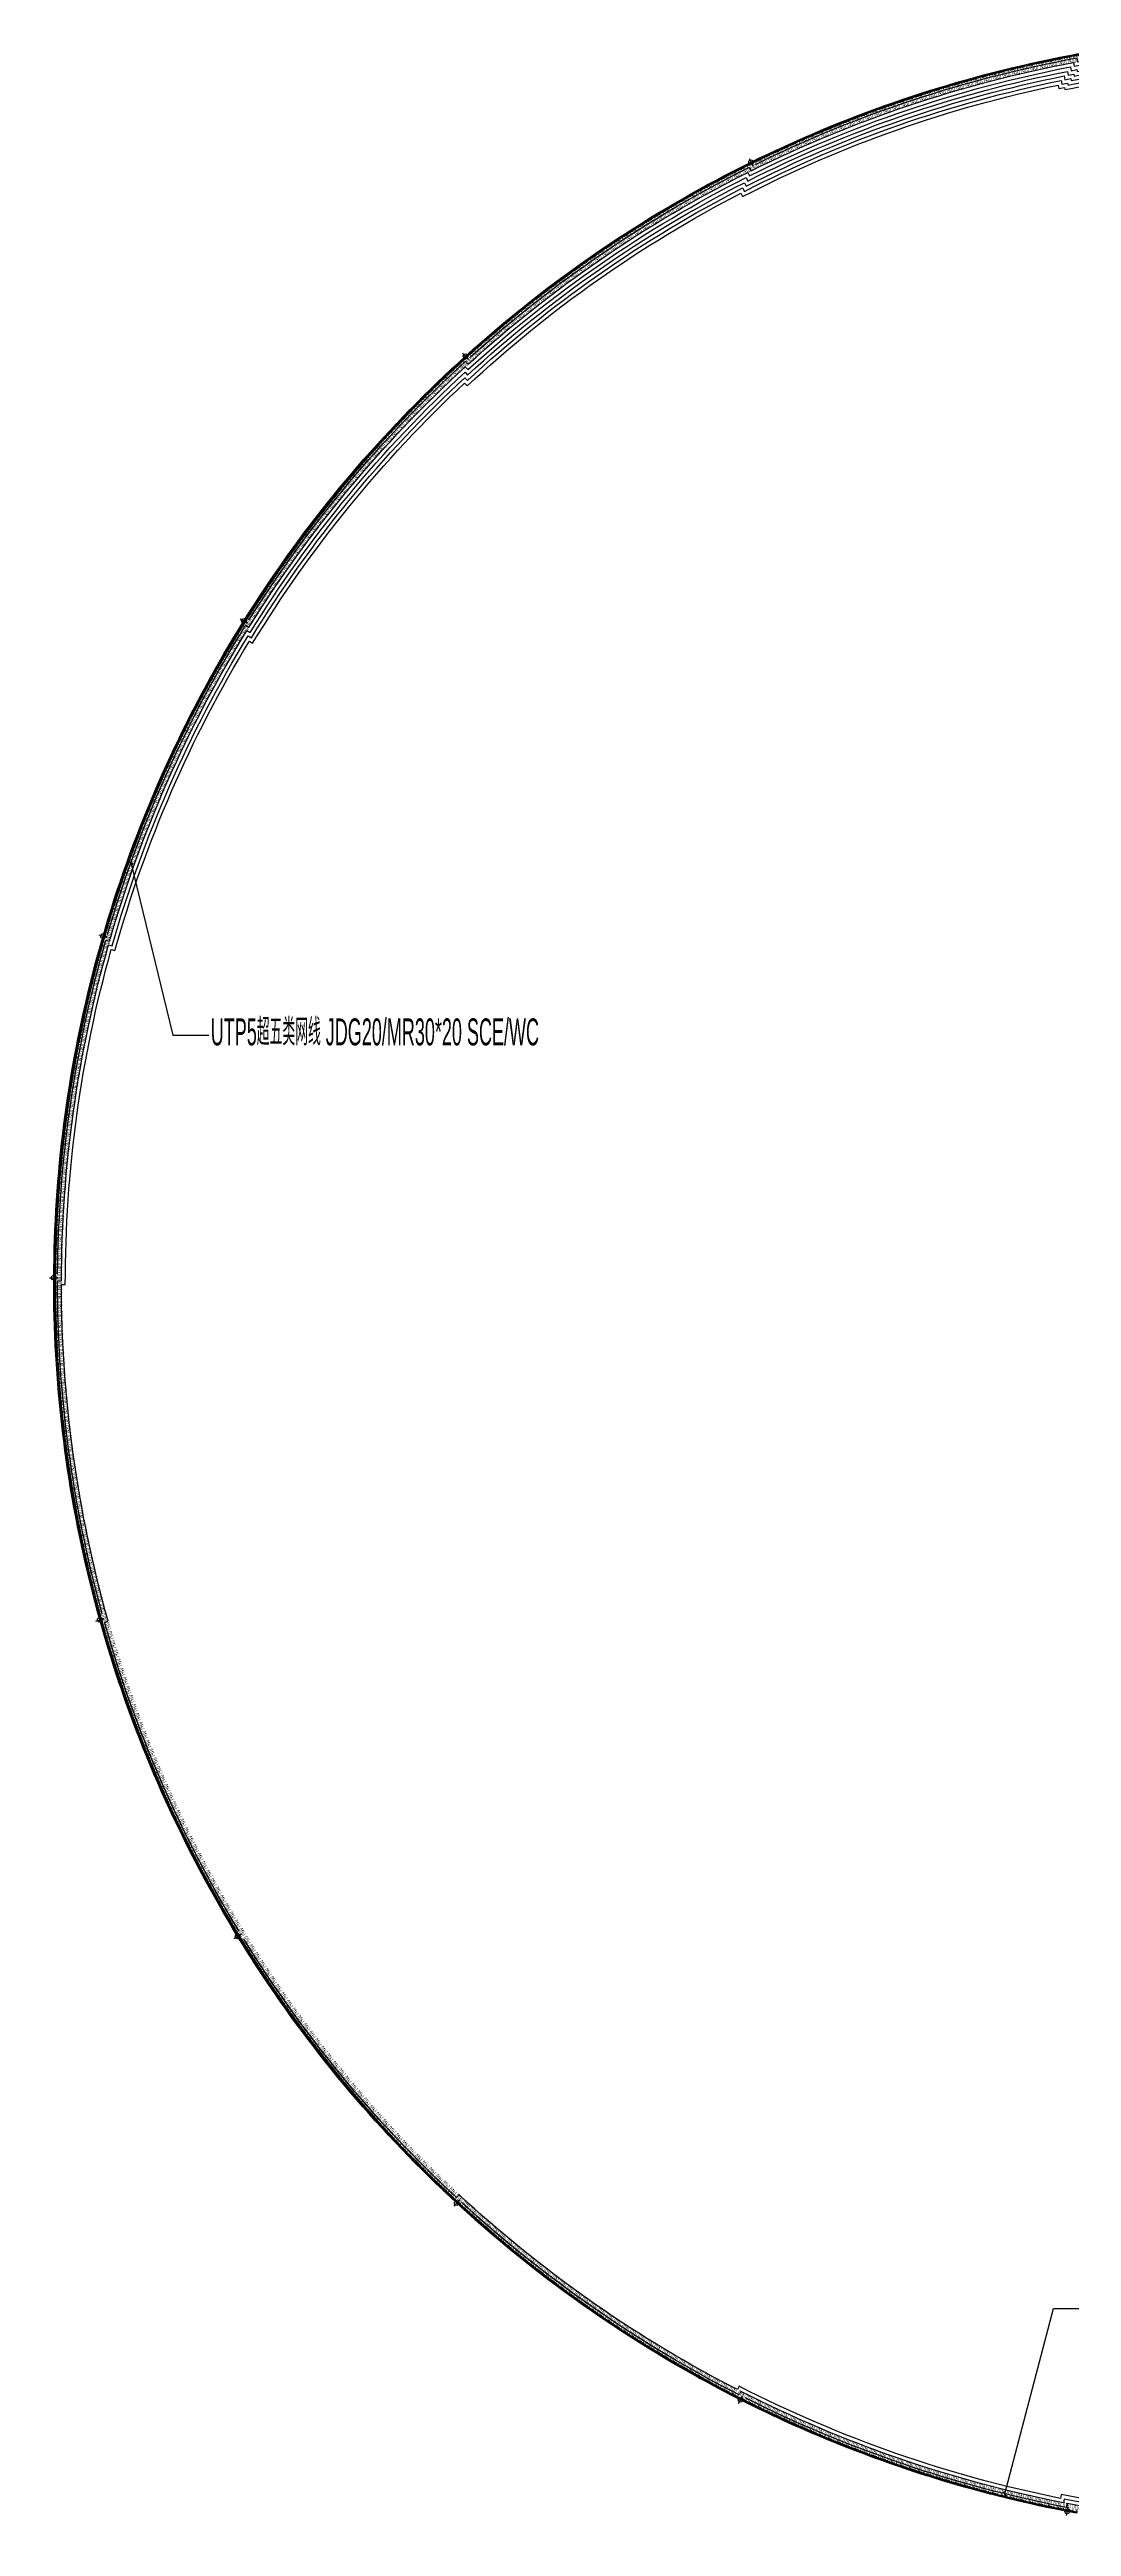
# Model space of a CAD drawing. Header units: inches. Extents: x -1481536 to -1128273, y -46959 to 92618.
# Drawn here: x -1279439 to -1226332, y -46337 to 82406 of the extents above; entities that cross this region are included whole.
import ezdxf
from ezdxf import colors
from ezdxf.entities.mleader import LeaderData, LeaderLine
from ezdxf.enums import TextEntityAlignment as Align
from ezdxf.math import Vec2, Vec3

# ---------------------------------------------------------------- set-up
doc = ezdxf.new("R2010")
doc.units = ezdxf.units.IN
doc.header["$MEASUREMENT"] = 0
doc.layers.get('0').update_dxf_attribs({"color": 253})
for name, color, linetype in [('0-L-控制', 6, 'Continuous'), ('0-LIGHT-TXT', 90, 'Continuous'), ('0-LL02', 1, 'Continuous'), ('LT-220V', 5, 'Continuous')]:
    doc.layers.add(name, color=color, linetype=linetype)
doc.styles.add('GBZITI', font='gbenor.shx', dxfattribs={"height": 350, "bigfont": 'gbcbig.shx'})
doc.styles.add('SMDEI', font='smsim.shx', dxfattribs={"width": 0.75, "bigfont": 'smfs.shx'})
doc.styles.get("Standard").update_dxf_attribs({"font": 'arial.ttf'})

# ---------------------------------------------------------------- blocks, each defined once
blk = doc.blocks.new('LL01a')
at = {"layer": '0-LL02'}
for points in [[(-250, 80), (250, 80), (250, 0), (-250, 0)], [(-240, 70), (240, 70), (240, 10), (-240, 10)]]:
    blk.add_lwpolyline(points, close=True, dxfattribs=at)
for points in [[(-225, 16), (-225, 63), (-235, 45)], [(-225, 16), (-225, 63), (-215, 45)], [(-150, 16), (-150, 63), (-160, 45)], [(-150, 16), (-150, 63), (-140, 45)], [(-75, 16), (-75, 63), (-85, 45)], [(-75, 16), (-75, 63), (-65, 45)], [(0, 16), (0, 63), (-10, 45)], [(0, 16), (0, 63), (10, 45)], [(75, 16), (75, 63), (65, 45)], [(75, 16), (75, 63), (85, 45)], [(150, 16), (150, 63), (140, 45)], [(150, 16), (150, 63), (160, 45)], [(225, 16), (225, 63), (215, 45)], [(225, 16), (225, 63), (235, 45)]]:
    blk.add_lwpolyline(points, dxfattribs=at)
at = {"layer": '0-LL02', "style": 'GBZITI', "width": 0.5}
blk.add_text('LL01a', height=350, rotation=360, dxfattribs=at).set_placement((0, 271, 0), align=Align.MIDDLE_CENTER)
blk = doc.blocks.new('分割')
at = {"layer": 'LT-220V'}
blk.add_lwpolyline([(-168, 141), (166, -144)], dxfattribs=at)
blk.add_circle((0, 0), 121, dxfattribs=at)
blk = doc.blocks.new('_Oblique')
at = {"color": 0, "linetype": 'ByBlock', "lineweight": -2}
blk.add_line((-0.5, -0.5), (0.5, 0.5), dxfattribs=at)

msp = doc.modelspace()

# ---------------------------------------------------------------- linework, layer by layer
at = {"layer": '0-L-控制', "color": 6}
for points in [[(-1242760, 76437, -0.0681655), (-1226066, 81968), (-1226030, 81771), (-1225731, 81827), (-1225712, 81728, -0.0185548), (-1220975, 82406), (-1220793, 80442), (-1219780, 80663)], [(-1276708, 1105, -0.0676714), (-1279020, 18412), (-1278820, 18412, -0.0685527), (-1276373, 35872), (-1276181, 35817, -0.0686064), (-1269119, 51927), (-1268949, 51822, -0.0684448), (-1257857, 65350), (-1257723, 65202, -0.0685133), (-1243419, 75211), (-1243330, 75032, -0.0686813), (-1226864, 80795), (-1226829, 80605), (-1226530, 80661), (-1226511, 80559, -0.0204529), (-1221380, 81355), (-1221260, 80058), (-1219780, 80663)], [(-1279019, 18737, -0.0680701), (-1276511, 36120), (-1276318, 36064, -0.0686088), (-1269184, 52203), (-1269014, 52098, -0.0684471), (-1257845, 65634), (-1257710, 65486, -0.0685158), (-1243330, 75482), (-1243241, 75302, -0.068683), (-1226705, 81031), (-1226669, 80838), (-1226370, 80894), (-1226352, 80794, -0.0200685), (-1221299, 81566), (-1221166, 80135), (-1219780, 80663)], [(-1269593, -15398, -0.0679116), (-1276587, 668), (-1276394, 722, -0.0686539), (-1278820, 18212), (-1278620, 18211, -0.0685503), (-1276235, 35624), (-1276043, 35569, -0.0686039), (-1269054, 51651), (-1268884, 51546, -0.0684424), (-1257869, 65066), (-1257734, 64918, -0.0685107), (-1243508, 74941), (-1243419, 74762, -0.0686795), (-1227024, 80558), (-1226989, 80372), (-1226690, 80427), (-1226671, 80324, -0.0208397), (-1221461, 81145), (-1221353, 79982), (-1219780, 80663)], [(-1276425, 36415), (-1276425, 36415, -0.0681961), (-1269249, 52479), (-1269079, 52373, -0.0684494), (-1257832, 65917), (-1257697, 65769, -0.0685184), (-1243241, 75751), (-1243152, 75572, -0.0686848), (-1226545, 81266), (-1226509, 81072), (-1226211, 81127), (-1226192, 81029, -0.0196865), (-1221218, 81776), (-1221073, 80212), (-1219780, 80663)], [(-1269077, 52753, -0.0679735), (-1257819, 66200), (-1257684, 66052, -0.0685209), (-1243151, 76020), (-1243062, 75841, -0.0686865), (-1226386, 81501), (-1226349, 81305), (-1226051, 81361), (-1226032, 81263, -0.019307), (-1221137, 81986), (-1220980, 80288), (-1219780, 80663)], [(-1257577, 66419), (-1257577, 66419, -0.0680356), (-1243061, 76288), (-1242972, 76109, -0.0686883), (-1226226, 81735), (-1226189, 81538), (-1225891, 81594), (-1225872, 81496, -0.0189297), (-1221056, 82196), (-1220886, 80365), (-1219780, 80663)], [(-1158582, -11187), (-1158184, -11396, -0.0686009), (-1168298, -25451), (-1168151, -25586, -0.0628856), (-1180496, -35662), (-1181723, -36426), (-1181624, -36584, -0.0685205), (-1197659, -43353), (-1197605, -43545, -0.0641258), (-1213806, -45738), (-1215150, -45743), (-1215150, -45933, -0.0459776), (-1226865, -44682), (-1226904, -44878, -0.0689934), (-1243603, -39046), (-1243694, -39224, -0.0664884), (-1257747, -29474), (-1258158, -29098), (-1258292, -29244, -0.0673688), (-1269335, -15819, -0.0673688)], [(-1158489, -11010), (-1157914, -11312, -0.0685884), (-1168013, -25441), (-1167866, -25576, -0.0636883), (-1180390, -35832), (-1181448, -36490), (-1181347, -36652, -0.0685271), (-1197412, -43493), (-1197357, -43685, -0.0649189), (-1213805, -45938), (-1214950, -45942), (-1214949, -46136, -0.0459866), (-1226707, -44917), (-1226746, -45114, -0.0689958), (-1243515, -39315), (-1243606, -39494, -0.0680427), (-1258030, -29486), (-1258030, -29486)], [(-1158405, -10838), (-1157643, -11226, -0.0685856), (-1167728, -25431), (-1167581, -25566, -0.0644861), (-1180284, -36001), (-1181172, -36554), (-1181070, -36718, -0.0685337), (-1197165, -43633), (-1197110, -43825, -0.0657072), (-1213804, -46138), (-1214749, -46141), (-1214749, -46337, -0.0459955), (-1226549, -45152), (-1226587, -45349, -0.0683958), (-1243289, -39654)]]:
    msp.add_lwpolyline(points, format="xyb", dxfattribs=at)

# ---------------------------------------------------------------- block references
at = {"layer": '0-LL02'}
for p, rotation in [((-1230589, 81165), 194.5852905103223), ((-1230104, 81289), 194.1445537448392), ((-1229619, 81410), 193.7038169793568), ((-1229133, 81526), 193.2630802138737), ((-1228646, 81639), 192.8223434483897), ((-1228158, 81748), 192.3816066829067), ((-1227669, 81853), 191.9408699174236), ((-1227179, 81955), 191.5001331519388), ((-1226689, 82053), 191.0593963864548), ((-1226198, 82147), 190.618659620971), ((-1234901, 79882), 198.5519213996727), ((-1234426, 80039), 198.1111846341896), ((-1233950, 80193), 197.6704478687064), ((-1233473, 80343), 197.2297111032233), ((-1232995, 80489), 196.7889743377395), ((-1232516, 80632), 196.3482375722555), ((-1232036, 80771), 195.9075008067716), ((-1231554, 80906), 195.4667640412884), ((-1231072, 81037), 195.0260272758054), ((-1238651, 78494), 202.0778155235433), ((-1238187, 78680), 201.6370787580594), ((-1237722, 78862), 201.1963419925763), ((-1237255, 79041), 200.7556052270922), ((-1236787, 79217), 200.3148684616068), ((-1236317, 79389), 199.874131696122), ((-1235846, 79557), 199.4333949306389), ((-1235374, 79721), 198.9926581651558), ((-1241404, 77302), 204.7222361165034), ((-1240949, 77510), 204.2814993510187), ((-1240493, 77714), 203.8407625855347), ((-1240035, 77914), 203.4000258200516), ((-1239575, 78111), 202.9592890545096), ((-1239114, 78304), 202.5185522890264), ((-1244100, 75985), 207.3666567094087), ((-1243655, 76213), 206.9259199439248), ((-1243208, 76438), 206.4851831784416), ((-1242760, 76659), 206.0444464129569), ((-1242310, 76877), 205.6037096474713), ((-1241858, 77092), 205.1629728819865), ((-1246297, 74794), 209.5703405368267), ((-1245861, 75039), 209.1296037713436), ((-1245424, 75281), 208.6888670058597), ((-1244984, 75519), 208.2481302403748), ((-1244543, 75754), 207.8073934748917), ((-1248871, 73254), 212.2147611297286), ((-1248447, 73519), 211.774024364244), ((-1248021, 73780), 211.3332875987592), ((-1247593, 74039), 210.8925508332761), ((-1247163, 74294), 210.451814067793), ((-1246731, 74545), 210.0110773023098), ((-1250547, 72162), 213.9777081916636), ((-1250131, 72439), 213.5369714261804), ((-1249713, 72714), 213.0962346606974), ((-1249293, 72985), 212.6554978952126), ((-1252592, 70725), 216.1813920190824), ((-1252188, 71018), 215.7406552535977), ((-1251781, 71309), 215.2999184881146), ((-1251372, 71596), 214.8591817226315), ((-1250960, 71881), 214.4184449571476), ((-1254188, 69520), 217.9443390810156), ((-1253793, 69825), 217.5036023155325), ((-1253395, 70128), 217.0628655500504), ((-1252995, 70428), 216.6221287845673), ((-1255746, 68266), 219.7072861429489), ((-1255360, 68584), 219.2665493774659), ((-1254972, 68899), 218.8258126119819), ((-1254581, 69211), 218.3850758464988), ((-1257265, 66964), 221.4702332049388), ((-1256889, 67294), 221.0294964394558), ((-1256511, 67621), 220.5887596739727), ((-1256130, 67945), 220.148022908432), ((-1258743, 65617), 223.2331802668738), ((-1258377, 65958), 222.7924435013907), ((-1258009, 66297), 222.3517067359067), ((-1257638, 66632), 221.910969970422), ((-1260179, 64225), 224.9961273288078), ((-1259824, 64577), 224.5553905633239), ((-1259466, 64927), 224.11465379784), ((-1259106, 65273), 223.6739170323569), ((-1261227, 63152), 226.318337625258), ((-1260881, 63513), 225.877600859774), ((-1260531, 63870), 225.436864094291), ((-1262586, 61685), 228.0812846871946), ((-1262251, 62056), 227.6405479217098), ((-1261912, 62424), 227.1998111562267), ((-1261571, 62789), 226.7590743907428), ((-1263575, 60557), 229.4034949836465), ((-1263248, 60936), 228.9627582181624), ((-1262919, 61312), 228.5220214526793), ((-1264538, 59407), 230.7257052800958), ((-1264220, 59793), 230.2849685146135), ((-1263899, 60176), 229.8442317491312), ((-1265780, 57840), 232.4886523420257), ((-1265474, 58235), 232.0479155765442), ((-1265165, 58628), 231.607178811062), ((-1264853, 59019), 231.1664420455789), ((-1266680, 56640), 233.810862638475), ((-1266383, 57042), 233.3701258729919), ((-1266083, 57442), 232.9293891075088), ((-1267551, 55419), 235.1330729349827), ((-1267264, 55828), 234.6923361694412), ((-1266973, 56235), 234.2515994039581), ((-1268395, 54178), 236.455283231432), ((-1268117, 54594), 236.014546465949), ((-1267836, 55007), 235.5738097004658), ((-1269209, 52919), 237.7774935278838), ((-1268941, 53341), 237.3367567624007), ((-1268669, 53761), 236.8960199969168), ((-1269994, 51641), 239.0997038243348), ((-1269736, 52069), 238.6589670588517), ((-1269474, 52495), 238.2182302933686), ((-1270749, 50345), 240.4219141207849), ((-1270501, 50779), 239.9811773553018), ((-1270249, 51211), 239.5404405898187), ((-1271475, 49032), 241.7441244172351), ((-1271236, 49471), 241.303387651752), ((-1270995, 49909), 240.8626508862689), ((-1272170, 47702), 243.066334713687), ((-1271941, 48147), 242.6255979482021), ((-1271710, 48590), 242.1848611827182), ((-1272833, 46357), 244.3885450101354), ((-1272616, 46807), 243.9478082446532), ((-1272394, 47256), 243.5070714791701), ((-1273466, 44997), 245.7107553065856), ((-1273259, 45452), 245.2700185411016), ((-1273048, 45906), 244.8292817756185), ((-1274067, 43623), 247.0329656030332), ((-1273870, 44083), 246.592228837551), ((-1273670, 44541), 246.1514920720687), ((-1274450, 42700), 247.9144391340019), ((-1274261, 43162), 247.4737023685171), ((-1274998, 41303), 249.2366494304555), ((-1274819, 41770), 248.7959126649706), ((-1274637, 42236), 248.3551758994867), ((-1275514, 39895), 250.5588597269631), ((-1275346, 40366), 250.1181229614216), ((-1275174, 40835), 249.6773861959385), ((-1275997, 38475), 251.8810700234165), ((-1275839, 38949), 251.440333257931), ((-1275678, 39423), 250.9995964924471), ((-1276300, 37522), 252.7625435543861), ((-1276150, 37999), 252.3218067889022), ((-1276728, 36084), 254.0847538508379), ((-1276589, 36565), 253.644017085354), ((-1276447, 37044), 253.20328031987), ((-1277123, 34637), 255.4069641472905), ((-1276995, 35120), 254.9662273818074), ((-1276864, 35603), 254.5254906163226), ((-1277368, 33667), 256.28843767826), ((-1277247, 34153), 255.8477009127753), ((-1277706, 32206), 257.6106479747102), ((-1277597, 32694), 257.1699112092271), ((-1277484, 33181), 256.729174443744), ((-1278011, 30738), 258.9328582711587), ((-1277913, 31228), 258.4921215056764), ((-1277812, 31717), 258.0513847401933), ((-1278196, 29755), 259.8143318021266), ((-1278105, 30247), 259.3735950366418), ((-1278444, 28276), 261.1365420985767), ((-1278365, 28769), 260.6958053330936), ((-1278282, 29262), 260.2550685676105), ((-1278658, 26791), 262.4587523950285), ((-1278590, 27286), 262.0180156295454), ((-1278519, 27781), 261.5772788640606), ((-1278781, 25799), 263.3402259259947), ((-1278721, 26295), 262.8994891605116), ((-1278938, 24307), 264.6624362224457), ((-1278890, 24804), 264.2216994569617), ((-1278837, 25302), 263.7809626914786), ((-1279023, 23311), 265.5439097534136), ((-1278983, 23809), 265.1031729879296), ((-1279123, 21814), 266.8661200498662), ((-1279093, 22313), 266.4253832843814), ((-1279060, 22812), 265.9846465188975), ((-1279170, 20815), 267.7475935808341), ((-1279148, 21314), 267.3068568153509), ((-1279211, 19316), 269.069803877285), ((-1279201, 19815), 268.6290671118028), ((-1279187, 20315), 268.1883303463189), ((-1279218, 18816), 269.5105406427681), ((-1279220, 18316), 269.9512774083099), ((-1279218, 17816), 270.3920141737946), ((-1279213, 17316), 270.8327509392777), ((-1279204, 16816), 271.2734877047608), ((-1279191, 16316), 271.7142244702447), ((-1279174, 15816), 272.1549612357279), ((-1279153, 15317), 272.595698001211), ((-1279129, 14817), 273.036434766695), ((-1279100, 14318), 273.4771715321797), ((-1279068, 13819), 273.9179082976636), ((-1279032, 13320), 274.3586450631467), ((-1278992, 12822), 274.7993818286299), ((-1278948, 12324), 275.2401185941138), ((-1278901, 11826), 275.6808553595977), ((-1278849, 11329), 276.1215921250817), ((-1278794, 10832), 276.5623288905655), ((-1278735, 10335), 277.0030656560504), ((-1278672, 9839), 277.4438024215351), ((-1278605, 9344), 277.884539187019), ((-1278535, 8849), 278.3252759525029), ((-1278461, 8354), 278.7660127179861), ((-1278383, 7861), 279.2067494834683), ((-1278301, 7367), 279.6474862489507), ((-1278215, 6875), 280.0882230144338), ((-1278125, 6383), 280.5289597799169), ((-1278032, 5892), 280.9696965454008), ((-1277935, 5401), 281.4104333108847), ((-1277834, 4911), 281.8511700763694), ((-1277730, 4422), 282.2919068418543), ((-1277622, 3934), 282.7326436073374), ((-1277509, 3447), 283.1733803728197), ((-1277394, 2961), 283.6141171383028), ((-1277274, 2475), 284.0548539037859), ((-1277151, 1991), 284.4955906692698), ((-1277024, 1507), 284.9363274347529), ((-1276893, 1024), 285.377064200236), ((-1276759, 543), 285.8178009657208), ((-1276620, 62), 286.2585377312047), ((-1276479, -417), 286.6992744967457), ((-1276333, -895), 287.1400112622305), ((-1276184, -1373), 287.5807480277144), ((-1276031, -1849), 288.0214847931975), ((-1275875, -2324), 288.4622215586806), ((-1275714, -2797), 288.9029583241629), ((-1275551, -3270), 289.343695089646), ((-1275383, -3741), 289.78443185513), ((-1275212, -4211), 290.2251686206131), ((-1275037, -4679), 290.6659053860962), ((-1274859, -5146), 291.1066421515793), ((-1274677, -5612), 291.5473789170624), ((-1274492, -6076), 291.9881156825455), ((-1274303, -6539), 292.4288524480286), ((-1274110, -7001), 292.8695892135117), ((-1273914, -7461), 293.3103259789949), ((-1273715, -7919), 293.7510627444771), ((-1273512, -8376), 294.1917995099586), ((-1273305, -8831), 294.6325362754425), ((-1273095, -9285), 295.0732730409273), ((-1272881, -9737), 295.514009806412), ((-1272664, -10187), 295.954746571896), ((-1272444, -10636), 296.3954833373808), ((-1272220, -11083), 296.8362201028655), ((-1271992, -11528), 297.2769568683503), ((-1271761, -11972), 297.7176936338342), ((-1271527, -12414), 298.1584303993173), ((-1271289, -12854), 298.5991671647996), ((-1271048, -13292), 299.0399039302827), ((-1270804, -13728), 299.480640695765), ((-1270556, -14162), 299.9213774612497), ((-1270305, -14595), 300.3621142267336), ((-1270051, -15025), 300.8028509922167), ((-1269793, -15453), 301.2435877576999), ((-1269532, -15880), 301.684324523241), ((-1269268, -16304), 302.1250612887241), ((-1269000, -16727), 302.5657980542072), ((-1268730, -17147), 303.0065348196895), ((-1268456, -17565), 303.4472715851726), ((-1268178, -17982), 303.8880083506549), ((-1267898, -18395), 304.328745116138), ((-1267614, -18807), 304.7694818816211), ((-1267328, -19217), 305.210218647105), ((-1267038, -19624), 305.6509554125882), ((-1266745, -20030), 306.0916921780712), ((-1266449, -20432), 306.5324289435544), ((-1266150, -20833), 306.9731657090375), ((-1265847, -21231), 307.4139024745205), ((-1265542, -21627), 307.8546392400037), ((-1265234, -22021), 308.295376005486), ((-1264922, -22412), 308.7361127709682), ((-1264608, -22801), 309.1768495364513), ((-1264291, -23187), 309.6175863019345), ((-1263970, -23571), 310.0583230674176), ((-1263647, -23953), 310.4990598329007), ((-1263321, -24332), 310.9397965983838), ((-1262992, -24708), 311.3805333638678), ((-1262660, -25082), 311.8212701293525), ((-1262325, -25453), 312.2620068948356), ((-1261987, -25822), 312.7027436603204), ((-1261647, -26188), 313.1434804258051), ((-1261304, -26552), 313.5842171912899), ((-1260957, -26912), 314.0249539567746), ((-1260609, -27271), 314.4656907222594), ((-1260257, -27626), 314.9064274877434), ((-1259903, -27979), 315.3471642532281), ((-1259546, -28329), 315.7879010187129), ((-1259186, -28676), 316.2286377841976), ((-1258824, -29021), 316.6693745496824), ((-1258459, -29362), 317.1101113151664), ((-1258091, -29701), 317.5508480806495), ((-1257721, -30037), 317.9915848461917), ((-1257348, -30370), 318.4323216116764), ((-1256972, -30701), 318.8730583771612), ((-1256595, -31028), 319.3137951426443), ((-1256214, -31353), 319.7545319081274), ((-1255831, -31674), 320.1952686736105), ((-1255446, -31993), 320.6360054390953), ((-1255058, -32308), 321.0767422045793), ((-1254668, -32621), 321.5174789700632), ((-1254275, -32931), 321.9582157355463), ((-1253880, -33237), 322.3989525010302), ((-1253483, -33541), 322.8396892665133), ((-1253084, -33841), 323.2804260319965), ((-1252682, -34139), 323.7211627974796), ((-1252277, -34433), 324.1618995629635), ((-1251871, -34724), 324.6026363284482), ((-1251462, -35012), 325.043373093933), ((-1251051, -35297), 325.4841098594169), ((-1250638, -35579), 325.9248466249016), ((-1250223, -35858), 326.3655833903848), ((-1249806, -36133), 326.8063201558679), ((-1249386, -36405), 327.247056921351), ((-1248965, -36674), 327.6877936868341), ((-1248541, -36939), 328.1285304523172), ((-1248116, -37202), 328.5692672178003), ((-1247688, -37461), 329.0100039832834), ((-1247258, -37717), 329.4507407487674), ((-1246827, -37969), 329.8914775142505), ((-1246393, -38218), 330.3322142797336), ((-1245958, -38464), 330.7729510452175), ((-1245521, -38707), 331.2136878107015), ((-1245081, -38946), 331.6544245761854), ((-1244640, -39181), 332.0951613416702), ((-1244198, -39414), 332.5358981071549), ((-1243753, -39643), 332.9766348726388), ((-1243307, -39868), 333.4173716381219), ((-1242859, -40090), 333.8581084036051), ((-1242409, -40309), 334.298845169089), ((-1241958, -40524), 334.7395819345721), ((-1241505, -40735), 335.1803187000561), ((-1241050, -40944), 335.6210554655978), ((-1240594, -41148), 336.0617922310809), ((-1240136, -41349), 336.502528996564), ((-1239677, -41547), 336.9432657620463), ((-1239216, -41741), 337.3840025275286), ((-1238754, -41931), 337.8247392930109), ((-1238290, -42118), 338.265476058494), ((-1237825, -42302), 338.7062128239779), ((-1237358, -42481), 339.1469495894618), ((-1236891, -42658), 339.5876863549449), ((-1236421, -42830), 340.028423120428), ((-1235951, -42999), 340.469159885912), ((-1235479, -43165), 340.909896651396), ((-1235006, -43326), 341.3506334168807), ((-1234531, -43484), 341.7913701823646), ((-1234056, -43639), 342.2321069478477), ((-1233579, -43789), 342.6728437133308), ((-1233101, -43937), 343.1135804788148), ((-1232622, -44080), 343.5543172442995), ((-1232142, -44220), 343.9950540097843), ((-1231661, -44356), 344.4357907752674), ((-1231179, -44488), 344.8765275407505), ((-1230696, -44617), 345.3172643062336), ((-1230211, -44741), 345.7580010717167), ((-1229726, -44863), 346.1987378372006), ((-1229240, -44980), 346.6394746026854), ((-1228753, -45094), 347.0802113681693), ((-1228266, -45204), 347.5209481336532), ((-1227777, -45310), 347.9616848991372), ((-1227288, -45412), 348.4024216646212), ((-1226798, -45511), 348.8431584301043), ((-1226307, -45606), 349.2838951955882)]:
    msp.add_blockref('LL01a', p, dxfattribs=dict(at, rotation=rotation))
at = {"layer": 'LT-220V'}
for p, rotation in [((-1242983, 76551), 336.7590201226589), ((-1257823, 66466), 352.6255436801244), ((-1269341, 52709), 8.492067237589875), ((-1276659, 36326), 24.35859079505536), ((-1279220, 18567), 40.2251143525209), ((-1276827, 785), 56.09163790998648), ((-1269664, -15666), 71.95816146745199), ((-1258277, -29531), 87.82468502491749), ((-1243532, -39756), 103.691208582383), ((-1226554, -45559), 119.5577321398484)]:
    msp.add_blockref('分割', p, dxfattribs=dict(at, rotation=rotation))

# ---------------------------------------------------------------- texts
at = {"layer": '0-LIGHT-TXT', "color": 7, "style": 'SMDEI', "width": 0.5}
msp.add_text('UTP5超五类网线 JDG20/MR30*20 SCE/WC', height=1400, dxfattribs=at).set_placement((-1271061, 30645))

# ---------------------------------------------------------------- leaders
at = {"layer": '0-LIGHT-TXT', "color": 7}
ml = msp.add_multileader_mtext('Standard', dxfattribs=at)
ml.set_content('', color=7)
ml.set_leader_properties()
ml.set_arrow_properties(name='OBLIQUE')
ml.build(insert=Vec2(0, 0))
ml.multileader.update_dxf_attribs({"text_right_attachment_type": 6, "dogleg_length": 0.36, "arrow_head_size": 200})
ctx = ml.context
ctx.base_point, ctx.char_height, ctx.arrow_head_size, ctx.landing_gap_size, ctx.plane_origin = Vec3(-1271168, 31175), 0.18, 200, 0.09, Vec3(-1273877, 29187)
ctx.right_attachment = 6
notes = []
notes.append((ctx, [(0, (1, 1, 0), (-1273024, 31175), (1, 0), 1856, [(0, [(-1275213, 40146)], 0, [])])]))
ctx.mtext.insert, ctx.mtext.flow_direction = Vec3(-1271167, 31176), 5
ml = msp.add_multileader_mtext('Standard', dxfattribs=at)
ml.set_content('', color=7)
ml.set_leader_properties()
ml.set_arrow_properties(name='OBLIQUE')
ml.build(insert=Vec2(0, 0))
ml.multileader.update_dxf_attribs({"text_right_attachment_type": 6, "dogleg_length": 0.36, "arrow_head_size": 200})
ctx = ml.context
ctx.base_point, ctx.char_height, ctx.arrow_head_size, ctx.landing_gap_size, ctx.plane_origin = Vec3(-1225411, -35003), 0.18, 200, 0.09, Vec3(-1228120, -36992)
ctx.right_attachment = 6
notes.append((ctx, [(0, (1, 1, 0), (-1227268, -35003), (1, 0), 1856, [(0, [(-1229795, -44640)], 0, [])])]))
ctx.mtext.insert, ctx.mtext.flow_direction = Vec3(-1225411, -35003), 5
for ctx, leaders in notes:
    for number, flags, end, landing, length, lines in leaders:
        leader = LeaderData()
        leader.index, (leader.has_last_leader_line, leader.has_dogleg_vector, leader.attachment_direction) = number, flags
        leader.last_leader_point, leader.dogleg_vector, leader.dogleg_length = Vec3(end), Vec3(landing), length
        for number, points, colour, breaks in lines:
            line = LeaderLine()
            line.index, line.vertices, line.color, line.breaks = number, Vec3.list(points), colors.encode_raw_color(colour), breaks
            leader.lines.append(line)
        ctx.leaders.append(leader)

doc.saveas('drawing.dxf')
